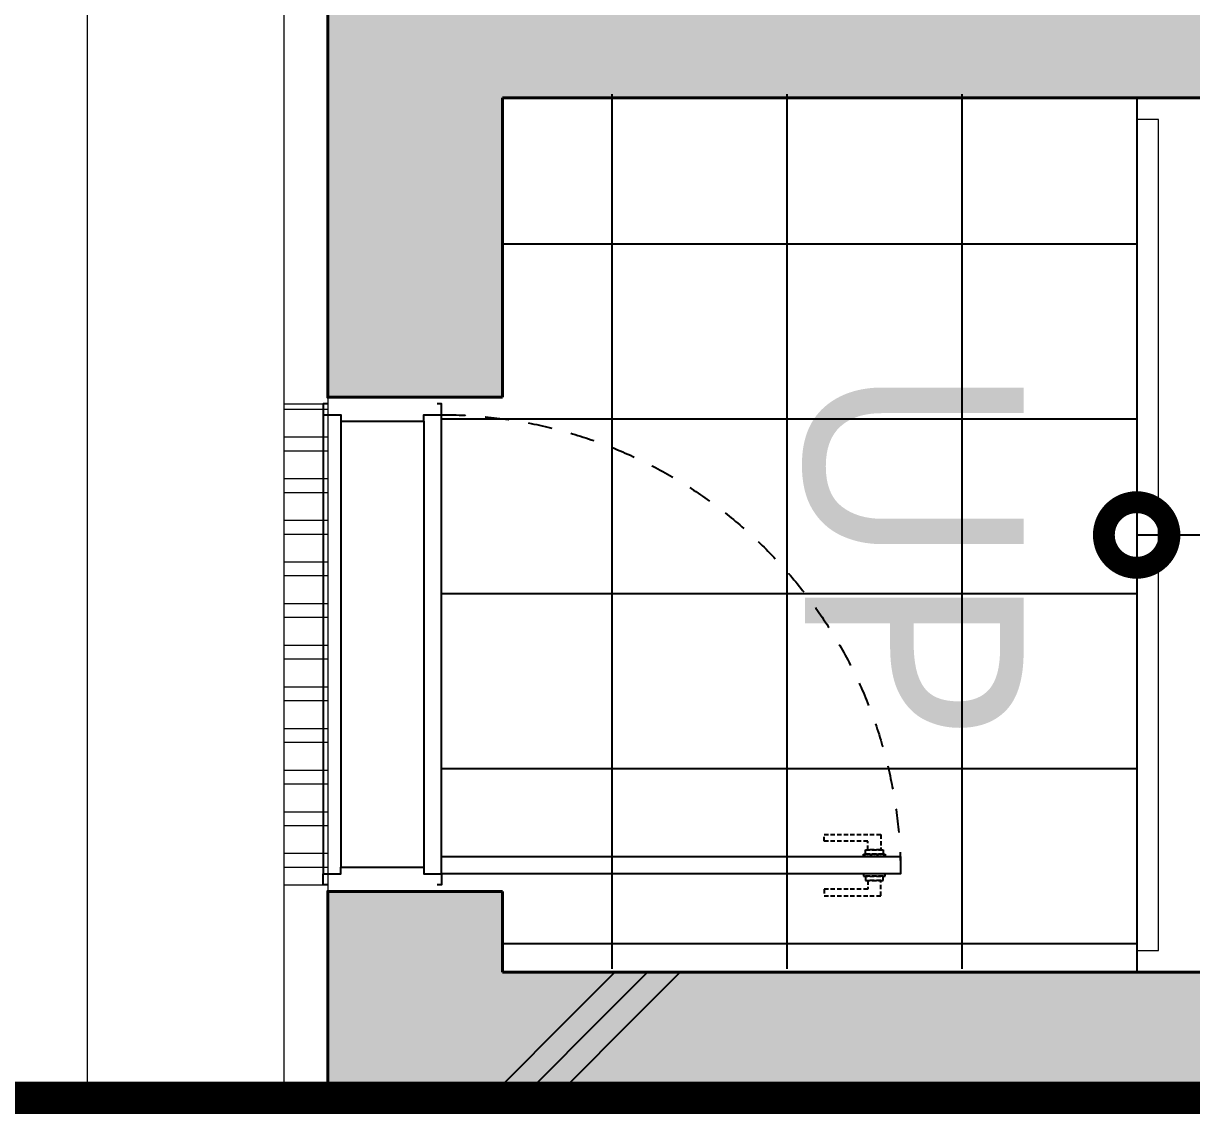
# Model space of a CAD drawing. Header units: millimetres. Extents: x 4739419 to 5837985, y 2291271 to 3446271.
# Drawn here: x 4986966 to 4989637, y 2413986 to 2416461 of the extents above; entities that cross this region are included whole.
import ezdxf
from ezdxf.enums import TextEntityAlignment as Align

# ---------------------------------------------------------------- set-up
doc = ezdxf.new("R2010")
doc.units = ezdxf.units.MM
doc.linetypes.add('XR-평면도$0$DASHEDX2', pattern=[1.5, 1, -0.5])
doc.linetypes.add('XR-평면도$0$HID', pattern=[2, 1.1, -0.9])
doc.layers.get('0').update_dxf_attribs({"color": 255})
for name, color, linetype, lineweight in [('A-XXXX-TXT2', 9, 'Continuous', 25), ('XR-평면도$0$A-CNTL', 9, 'Continuous', 15), ('XR-평면도$0$A-CONC-LIN1', 9, 'Continuous', 40), ('XR-평면도$0$A-DWXM-DOOR', 9, 'Continuous', 25), ('XR-평면도$0$A-ELEV-LIN3', 9, 'Continuous', 18), ('XR-평면도$0$A-SSXM-STAIR', 9, 'Continuous', 25), ('XR-평면도$0$A-XXXX-HATC', 9, 'Continuous', 18), ('XR-평면도$0$A-XXXX-SYMB', 9, 'Continuous', 25)]:
    doc.layers.add(name, color=color, linetype=linetype, lineweight=lineweight)
for name, color, linetype in [('HEB-Angle joint', 1, 'Continuous'), ('XR-평면도$0$A-CONC-SOLD', 9, 'Continuous'), ('XR-평면도$0$A-ELEV-PATT', 9, 'Continuous')]:
    doc.layers.add(name, color=color, linetype=linetype)
doc.styles.add('맑은 고딕', font='malgun.ttf')
pattern_1 = [(0, (4850418.8, 2284070.63), (2e-14, 95.25), []), (0, (4850450.55, 2284038.88), (2e-14, 95.25), [])]

# ---------------------------------------------------------------- blocks, each defined once
blk = doc.blocks.new('XR-평면도$0$중심선(210216)')
at = {"layer": 'XR-평면도$0$A-CNTL', "ltscale": 300}
blk.add_lwpolyline([(121000, 206000), (121000, -10000)], dxfattribs=at)
blk = doc.blocks.new('XR-평면도$0$도어_008')
at = {"layer": 'XR-평면도$0$A-DWXM-DOOR'}
blk.add_lwpolyline([(65, 0), (65, 1050), (25, 1050), (25, 0)], close=True, dxfattribs=at)
at = {"layer": 'XR-평면도$0$A-DWXM-DOOR', "color": 9, "linetype": 'XR-평면도$0$DASHEDX2', "ltscale": 10}
for points in [[(-25, 1005), (10, 1005), (10, 975), (-10, 975), (-10, 875), (-25, 875)], [(20, 1010), (20, 970), (10, 970), (10, 1010)], [(20, 965), (20, 1015), (25, 1015), (25, 965)], [(70, 965), (70, 1015), (65, 1015), (65, 965)], [(70, 1010), (70, 970), (80, 970), (80, 1010)], [(115, 1005), (80, 1005), (80, 975), (100, 975), (100, 875), (115, 875)]]:
    blk.add_lwpolyline(points, close=True, dxfattribs=at)
at = {"layer": 'XR-평면도$0$A-DWXM-DOOR', "color": 0}
for points in [[(0, -260), (0, -270), (25, -270), (25, -230), (40, -230), (40, -40), (25, -40), (25, 0), (0, 0), (0, -10)], [(1100, -260), (1100, -270), (1075, -270), (1075, -230), (1060, -230), (1060, -40), (1075, -40), (1075, 0), (1100, 0), (1100, -10)]]:
    blk.add_lwpolyline(points, dxfattribs=at)
at = {"layer": 'XR-평면도$0$A-DWXM-DOOR', "color": 9}
for points in [[(25, 0), (1075, 0)], [(1060, -40), (40, -40)], [(1060, -230), (40, -230)], [(1075, -270), (25, -270)]]:
    blk.add_lwpolyline(points, dxfattribs=at)
at = {"layer": 'XR-평면도$0$A-DWXM-DOOR', "color": 1, "linetype": 'XR-평면도$0$HID', "ltscale": 50}
blk.add_arc((25, 0), 1050, 0, 90, dxfattribs=at)
blk = doc.blocks.new('XR-평면도$0$CORE_03_06_B2F 3F에서8F (230330)')
at = {"layer": 'XR-평면도$0$A-CONC-SOLD'}
h = blk.add_hatch(dxfattribs=at)
h.set_pattern_fill('CONC', color=256, scale=100, angle=180)
h.set_pattern_definition([(225, (259193, 729020.6), (2121.32, -2121.32), []), (225, (259193, 728945.6), (2121.32, -2121.32), []), (225, (259193, 728870.6), (2121.32, -2121.32), [])])
h.paths.add_polyline_path([(0, 0), (10950, 0), (10950, 10700), (10550, 10700), (10550, 10000), (7300, 10000), (7300, 9550), (7550, 9550), (7550, 9750), (10550, 9750), (10550, 7250), (8850, 7250), (8850, 7000), (10550, 7000), (10550, 400), (7550, 400), (7550, 7000), (7750, 7000), (7750, 7250), (7550, 7250), (7550, 8450), (7300, 8450), (7300, 5550), (6850, 5550), (6850, 5300), (7300, 5300), (7300, 400), (3500, 400), (3500, 900), (3250, 900), (3250, 400), (400, 400), (400, 2700), (3250, 2700), (3250, 2200), (3500, 2200), (3500, 3500), (3250, 3500), (3250, 2950), (400, 2950), (400, 5300), (3250, 5300), (3250, 4700), (3500, 4700), (3500, 5300), (5750, 5300), (5750, 5550), (5300, 5550), (5300, 7900), (5050, 7900), (5050, 5550), (400, 5550), (400, 9100), (1300, 9100), (1300, 9350), (400, 9350), (400, 12000), (2400, 12000), (2400, 9350), (1915, 9350), (1915, 9100), (3550, 9100), (3550, 9350), (2650, 9350), (2650, 12000), (5050, 12000), (5050, 9350), (4150, 9350), (4150, 9100), (5300, 9100), (5300, 12000), (5750, 12000), (5750, 12400), (0, 12400)])
h.paths.add_polyline_path([(6850, 12000), (10550, 12000), (10550, 11800), (10950, 11800), (10950, 12400), (6850, 12400)], flags=17)
at = {"layer": 'XR-평면도$0$A-XXXX-HATC'}
h = blk.add_hatch(color=253, dxfattribs=at)
h.dxf.hatch_style = 1
h.paths.add_polyline_path([(0, 12400), (0, 0), (10950, 0), (10950, 10685), (10550, 10685), (10550, 10000), (7300, 10000), (7300, 9615), (7550, 9615), (7550, 9750), (10550, 9750), (10550, 7250), (8765, 7250), (8765, 7000), (10550, 7000), (10550, 400), (7550, 400), (7550, 7000), (7635, 7000), (7635, 7250), (7550, 7250), (7550, 8485), (7300, 8485), (7300, 5550), (6865, 5550), (6865, 5300), (7300, 5300), (7300, 400), (3500, 400), (3500, 900), (3250, 900), (3250, 400), (400, 400), (400, 2700), (3250, 2700), (3250, 2200), (3500, 2200), (3500, 3475), (3250, 3475), (3250, 2950), (400, 2950), (400, 5300), (3250, 5300), (3250, 4775), (3500, 4775), (3500, 5300), (5735, 5300), (5735, 5550), (400, 5550), (400, 9100), (1285, 9100), (1285, 9350), (400, 9350), (400, 12000), (2400, 12000), (2400, 9350), (1915, 9350), (1915, 9100), (4235, 9100), (4235, 9350), (2650, 9350), (2650, 12000), (5050, 12000), (5050, 9350), (4865, 9350), (4865, 9100), (5300, 9100), (5300, 12000), (5735, 12000), (5735, 12400)])
h.paths.add_polyline_path([(6865, 12000), (6865, 12400), (10950, 12400), (10950, 11815), (10550, 11815), (10550, 12000)])
at = {"layer": 'XR-평면도$0$A-CONC-LIN1'}
blk.add_line((10550, 10685), (10550, 10000), dxfattribs=at)
for points in [[(5735, 12400), (0, 12400), (0, 0), (10950, 0), (10950, 10685), (10550, 10685)], [(6865, 12000), (6865, 12400), (10950, 12400), (10950, 11815), (10550, 11815)], [(6865, 12000), (10550, 12000)], [(10550, 12000), (10550, 11815)], [(10550, 10000), (7300, 10000), (7300, 9615)]]:
    blk.add_lwpolyline(points, dxfattribs=at)
at = {"layer": 'XR-평면도$0$A-ELEV-LIN3'}
blk.add_lwpolyline([(9100, 11950), (9050, 11950), (9050, 10050), (9100, 10050)], dxfattribs=at)
at = {"layer": 'XR-평면도$0$A-SSXM-STAIR'}
blk.add_line((9100, 10000), (9100, 12000), dxfattribs=at)
at = {"layer": 'XR-평면도$0$A-XXXX-SYMB', "const_width": 150}
blk.add_lwpolyline([(9100, 10975, 1), (9100, 11025, 1)], format="xyb", close=True, dxfattribs=at)
at = {"layer": 'XR-평면도$0$A-XXXX-SYMB'}
blk.add_lwpolyline([(9100, 11000), (7600, 11000)], dxfattribs=at)
at = {"xscale": -1, "rotation": 89.99999999999997}
blk.add_blockref('XR-평면도$0$도어_008', (10690, 11800), dxfattribs=at)

msp = doc.modelspace()

# ---------------------------------------------------------------- hatches: boundary and pattern name
at = {"layer": 'XR-평면도$0$A-ELEV-LIN3'}
h = msp.add_hatch(dxfattribs=at)
h.set_pattern_fill('ANSI32', color=256, scale=10, angle=315)
h.set_pattern_definition([(0, (4850418.8, 2284070.63), (2e-14, 95.25), []), (0, (4850450.55, 2284038.88), (2e-14, 95.25), [])])
h.paths.add_polyline_path([(4987661.8, 2415591.2), (4987561.8, 2415591.2), (4987561.8, 2414491.2), (4987661.8, 2414491.2)])
h = msp.add_hatch(dxfattribs=at)
h.set_pattern_fill('ANSI32', color=256, scale=10, angle=315)
h.set_pattern_definition(pattern_1)
h.paths.add_polyline_path([(4987661.8, 2415591.2), (4987561.8, 2415591.2), (4987561.8, 2414491.2), (4987661.8, 2414491.2)])
h = msp.add_hatch(dxfattribs=at)
h.set_pattern_fill('ANSI32', color=256, scale=10, angle=315)
h.set_pattern_definition(pattern_1)
h.paths.add_polyline_path([(4987661.8, 2415591.2), (4987561.8, 2415591.2), (4987561.8, 2414491.2), (4987661.8, 2414491.2)])

# ---------------------------------------------------------------- linework, layer by layer
at = {"layer": 'HEB-Angle joint', "const_width": 300}
msp.add_lwpolyline([(4954111.8, 2413891.2), (4954111.8, 2396821.7), (4998711.8, 2396821.7), (4998711.8, 2413891.2), (4960611.8, 2413891.2), (4960611.8, 2410391.2), (4958611.8, 2410391.2), (4958611.8, 2413891.2), (4954111.8, 2413891.2)], dxfattribs=at)
at = {"layer": 'XR-평면도$0$A-ELEV-LIN3'}
for p, q in [((4987561.8, 2415591.2), (4987661.8, 2415591.2)), ((4987561.8, 2415591.2), (4987661.8, 2415591.2)), ((4987561.8, 2415591.2), (4987661.8, 2415591.2)), ((4987561.8, 2414491.2), (4987661.8, 2414491.2)), ((4987561.8, 2414491.2), (4987661.8, 2414491.2)), ((4987561.8, 2414491.2), (4987661.8, 2414491.2))]:
    msp.add_line(p, q, dxfattribs=at)
for points in [[(5001611.8, 2425791.2), (5001611.8, 2427291.2), (5000011.8, 2427291.2), (5000011.8, 2426391.2), (4987761.8, 2426391.2), (4987761.8, 2426991.2), (4986461.8, 2426991.2), (4986461.8, 2425291.2), (4987561.8, 2425291.2), (4987561.8, 2413991.2), (4931661.8, 2413991.2), (4931661.8, 2425291.2), (4932761.8, 2425291.2), (4932761.8, 2426991.2), (4931461.8, 2426991.2), (4931461.8, 2426391.2), (4921761.8, 2426391.2), (4921761.8, 2426991.2), (4920461.8, 2426991.2), (4920461.8, 2425291.2), (4921561.8, 2425291.2), (4921561.8, 2413991.2), (4881111.8, 2413991.2)], [(5001611.8, 2425791.2), (5001611.8, 2427291.2), (5000011.8, 2427291.2), (5000011.8, 2426391.2), (4987761.8, 2426391.2), (4987761.8, 2426991.2), (4986461.8, 2426991.2), (4986461.8, 2425291.2), (4987561.8, 2425291.2), (4987561.8, 2413991.2), (4931661.8, 2413991.2), (4931661.8, 2425291.2), (4932761.8, 2425291.2), (4932761.8, 2426991.2), (4931461.8, 2426991.2), (4931461.8, 2426391.2), (4921761.8, 2426391.2), (4921761.8, 2426991.2), (4920461.8, 2426991.2), (4920461.8, 2425291.2), (4921561.8, 2425291.2), (4921561.8, 2413991.2), (4881111.8, 2413991.2)], [(5001611.8, 2425791.2), (5001611.8, 2427291.2), (5000011.8, 2427291.2), (5000011.8, 2426391.2), (4987761.8, 2426391.2), (4987761.8, 2426991.2), (4986461.8, 2426991.2), (4986461.8, 2425291.2), (4987561.8, 2425291.2), (4987561.8, 2413991.2), (4931661.8, 2413991.2), (4931661.8, 2425291.2), (4932761.8, 2425291.2), (4932761.8, 2426991.2), (4931461.8, 2426991.2), (4931461.8, 2426391.2), (4921761.8, 2426391.2), (4921761.8, 2426991.2), (4920461.8, 2426991.2), (4920461.8, 2425291.2), (4921561.8, 2425291.2), (4921561.8, 2413991.2), (4881111.8, 2413991.2)], [(5001511.8, 2425791.2), (5001511.8, 2427191.2), (5000111.8, 2427191.2), (5000111.8, 2426291.2), (4987661.8, 2426291.2), (4987661.8, 2426891.2), (4986561.8, 2426891.2), (4986561.8, 2425391.2), (4987661.8, 2425391.2), (4987661.8, 2413891.2), (4931561.8, 2413891.2), (4931561.8, 2425391.2), (4932661.8, 2425391.2), (4932661.8, 2426891.2), (4931561.8, 2426891.2), (4931561.8, 2426291.2), (4921661.8, 2426291.2)], [(5001511.8, 2425791.2), (5001511.8, 2427191.2), (5000111.8, 2427191.2), (5000111.8, 2426291.2), (4987661.8, 2426291.2), (4987661.8, 2426891.2), (4986561.8, 2426891.2), (4986561.8, 2425391.2), (4987661.8, 2425391.2), (4987661.8, 2413891.2), (4931561.8, 2413891.2), (4931561.8, 2425391.2), (4932661.8, 2425391.2), (4932661.8, 2426891.2), (4931561.8, 2426891.2), (4931561.8, 2426291.2), (4921661.8, 2426291.2)], [(5001511.8, 2425791.2), (5001511.8, 2427191.2), (5000111.8, 2427191.2), (5000111.8, 2426291.2), (4987661.8, 2426291.2), (4987661.8, 2426891.2), (4986561.8, 2426891.2), (4986561.8, 2425391.2), (4987661.8, 2425391.2), (4987661.8, 2413891.2), (4931561.8, 2413891.2), (4931561.8, 2425391.2), (4932661.8, 2425391.2), (4932661.8, 2426891.2), (4931561.8, 2426891.2), (4931561.8, 2426291.2), (4921661.8, 2426291.2)]]:
    msp.add_lwpolyline(points, dxfattribs=at)
at = {"layer": 'XR-평면도$0$A-ELEV-PATT'}
for p, q in [((4988311.8, 2416298.9), (4988311.8, 2414298.9)), ((4988311.8, 2416298.9), (4988311.8, 2414298.9)), ((4988311.8, 2416298.9), (4988311.8, 2414298.9)), ((4988711.8, 2416298.9), (4988711.8, 2414298.9)), ((4988711.8, 2416298.9), (4988711.8, 2414298.9)), ((4988711.8, 2416298.9), (4988711.8, 2414298.9)), ((4989111.8, 2416298.9), (4989111.8, 2414298.9)), ((4989111.8, 2416298.9), (4989111.8, 2414298.9)), ((4989111.8, 2416298.9), (4989111.8, 2414298.9)), ((4989511.8, 2415956.4), (4988061.8, 2415956.4)), ((4989511.8, 2415956.4), (4988061.8, 2415956.4)), ((4989511.8, 2415956.4), (4988061.8, 2415956.4)), ((4989511.8, 2415556.4), (4987921.8, 2415556.4)), ((4989511.8, 2415556.4), (4987921.8, 2415556.4)), ((4989511.8, 2415556.4), (4987921.8, 2415556.4)), ((4989511.8, 2415156.4), (4987921.8, 2415156.4)), ((4989511.8, 2415156.4), (4987921.8, 2415156.4)), ((4989511.8, 2415156.4), (4987921.8, 2415156.4)), ((4989511.8, 2414756.4), (4987921.8, 2414756.4)), ((4989511.8, 2414756.4), (4987921.8, 2414756.4)), ((4989511.8, 2414756.4), (4987921.8, 2414756.4)), ((4989511.8, 2414356.4), (4988061.8, 2414356.4)), ((4989511.8, 2414356.4), (4988061.8, 2414356.4)), ((4989511.8, 2414356.4), (4988061.8, 2414356.4))]:
    msp.add_line(p, q, dxfattribs=at)

# ---------------------------------------------------------------- block references
at = {"rotation": 180}
msp.add_blockref('XR-평면도$0$CORE_03_06_B2F 3F에서8F (230330)', (4998611.8, 2426291.2), dxfattribs=at)
msp.add_blockref('XR-평면도$0$CORE_03_06_B2F 3F에서8F (230330)', (4998611.8, 2426291.2), dxfattribs=at)
msp.add_blockref('XR-평면도$0$CORE_03_06_B2F 3F에서8F (230330)', (4998611.8, 2426291.2), dxfattribs=at)
at = {"layer": 'XR-평면도$0$A-CNTL'}
msp.add_blockref('XR-평면도$0$중심선(210216)', (4866111.8, 2336391.2), dxfattribs=at)

# ---------------------------------------------------------------- texts
at = {"layer": 'A-XXXX-TXT2', "ltscale": 100, "style": '맑은 고딕'}
msp.add_text('UP', height=500, rotation=270, dxfattribs=at).set_placement((4989003.3, 2415252), align=Align.MIDDLE_CENTER)

doc.saveas('drawing.dxf')
